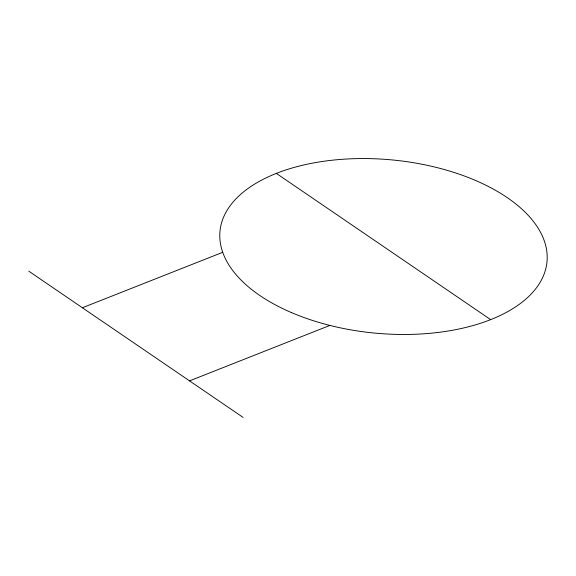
<?xml version="1.0" encoding="UTF-8"?>
<svg xmlns="http://www.w3.org/2000/svg" width="576" height="576" viewBox="0 0 576 576"><rect width="100%" height="100%" fill="white"/><g stroke="black" fill="none" stroke-linecap="round" stroke-linejoin="round"><path stroke-width="0.86" d="M82.375 307.75L222.725 252.302M189.533 380.873L329.882 325.426M276.336 173.39L490.644 319.637M28.8 271.188L243.115 417.434M291.672 312.674A164.218 87.019 5.3 0 0 546.775 263.65A164.218 87.019 5.3 0 0 312.019 163.231A164.218 87.019 5.3 0 0 291.672 312.674"/></g></svg>
